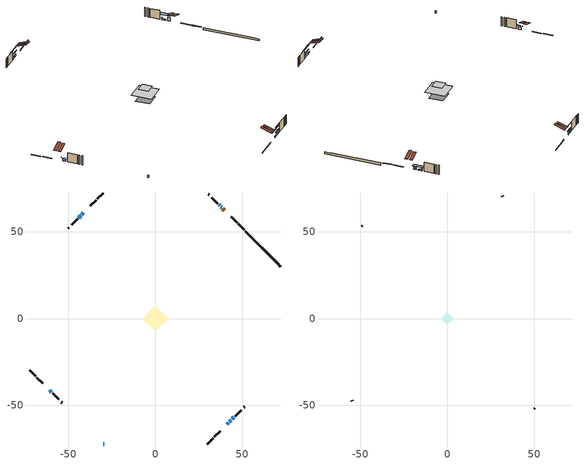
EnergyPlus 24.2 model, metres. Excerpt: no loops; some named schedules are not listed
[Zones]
conditioned space
 floor adiabatic (AdiabaticFloorConstruction): -7.33,0 0,7.33 7.33,0 0,-7.33 z2.97
 floor foundation (Slab1 construction): -5.09,0.04 -0.04,5.09 5.09,-0.04 0.04,-5.09 z-0.69
 wall outside (RimJoist1 construction): 29.88,-72.13 33.3,-68.71 / -72.13,-29.88 -68.71,-33.3 / -29.88,72.13 -33.3,68.71 / 51.1,50.91 47.68,54.33 z0.53:0.83
 wall outside (RimJoist2 construction): 33.96,-68.05 37.32,-64.69 / -68.05,-33.96 -64.69,-37.32 / -33.96,68.05 -37.32,64.69 / 47.02,54.99 43.66,58.35 z0.53:0.83
 wall outside (AdiabaticWallConstruction 1): 39.72,62.29 38.84,63.17 z0.53:2.56
 wall outside (AdiabaticWallConstruction): -41.25,60.76 -42.26,59.75 / 42.63,-59.38 43.63,-58.38 / 37,65.01 36.69,65.32 / -29.88,-72.13 -29.39,-72.13 z0.53:1.75; 41.25,-60.76 41.97,-60.04 z0.53:1.32; -60.76,-41.25 -59.68,-42.33 / -42.91,59.1 -43.99,58.02 z0.53:1.88; 38.18,63.83 37.66,64.35 z0.53:1.04; 44.29,-57.72 45.24,-56.77 z0.53:1.95
 wall outside (Wall1 construction): 45.9,-56.11 49.37,-52.64 / -59.02,-42.99 -55.55,-46.46 / -44.65,57.36 -48.12,53.89 / 36.03,65.98 32.56,69.45 z0.53:5.41
 wall outside (Wall4 construction): 51.01,-51 51.4,-50.61 / -53.91,-48.1 -53.52,-48.48 / -49.76,52.25 -50.15,51.86 / 30.92,71.09 30.53,71.47 z0.53:5.41
 wall foundation (FoundationWall1 construction): 51.76,50.25,-0.69 51.76,50.25,0.53 70.09,31.92,0.53 70.09,31.92,0.4 72.13,29.88,0.4 72.13,29.88,-0.69
 window (WindowConstruction): -41.25,60.76 -42.26,59.75 z0.53:1.75
 window (WindowConstruction 4): 41.25,-60.76 41.97,-60.04 z0.53:1.32
 window (WindowConstruction 5): -60.76,-41.25 -59.68,-42.33 z0.53:1.88
 window (WindowConstruction 8): 38.18,63.83 37.66,64.35 z0.53:1.04
 window (WindowConstruction 1): 42.63,-59.38 43.63,-58.38 z0.53:1.75
 window (WindowConstruction 6): 37,65.01 36.69,65.32 z0.53:1.75
 window (WindowConstruction 7): -29.88,-72.13 -29.39,-72.13 z0.53:1.75
 window (WindowConstruction 2): -42.91,59.1 -43.99,58.02 z0.53:1.88
 window (WindowConstruction 3): 44.29,-57.72 45.24,-56.77 z0.53:1.95
 door (Door): 39.72,62.29 38.84,63.17 z0.53:2.56
 ceiling adiabatic (AdiabaticFloorConstruction): 0,-7.33 7.33,0 0,7.33 -7.33,0 z2.97
 roof outside (Roof1 construction): 39,-63.01,5.41 35.12,-59.13,7.24 34.09,-60.15,7.24 37.97,-64.04,5.41; -63.01,-39,5.41 -59.13,-35.12,7.24 -60.15,-34.09,7.24 -64.04,-37.97,5.41; -39,63.01,5.41 -35.12,59.13,7.24 -34.09,60.15,7.24 -37.97,64.04,5.41; 41.98,60.03,5.41 38.1,56.15,7.24 39.12,55.12,7.24 43,59.01,5.41
attic - vented
 floor to conditioned space (Floor1 construction Reversed): -3.67,0 0,3.67 3.67,0 0,-3.67 z5.41
 wall outside (Wall3 construction): 50.02,-51.99 50.35,-51.66 / -54.9,-47.11 -54.57,-47.44 / -48.77,53.24 -49.1,52.91 / 31.91,70.1 31.58,70.43 z0.53:5.41
 roof outside (Roof2 construction): 40.6,-61.41,5.41 37.02,-57.84,7.09 36.08,-58.78,7.09 39.65,-62.36,5.41; -61.41,-40.6,5.41 -57.84,-37.02,7.09 -58.78,-36.08,7.09 -62.36,-39.65,5.41; -40.6,61.41,5.41 -37.02,57.84,7.09 -36.08,58.78,7.09 -39.65,62.36,5.41; 40.38,61.63,5.41 36.8,58.05,7.09 37.75,57.11,7.09 41.32,60.69,5.41
shading: -43.12,58.89 -40.39,61.62 -40.48,61.7 -43.2,58.97 z2.97; 44.56,-57.45 38.66,-63.34 38.75,-63.43 44.64,-57.53 z4.98; -59.25,-42.76 -61.19,-40.82 -61.4,-41.03 -59.46,-42.97 z2.49; 36.04,65.97 39.8,62.21 41.09,63.51 37.33,67.26 z3.33; 44.49,-57.52 41.77,-60.24 41.85,-60.33 44.58,-57.6 z2.97; -46.58,55.43 -40.33,61.68 -40.41,61.77 -46.66,55.51 z5.54; 47.83,-54.18 41.7,-60.31 41.78,-60.39 47.91,-54.26 z5.61
[Building]
Building 1: Terrain=Suburbs
[Site:Location]
Mont Joli AP_QC: Latitude {deg}=48.61; Longitude {deg}=-68.21; Time Zone {hr}=-5; Elevation {m}=52; Keep Site Location Information=Yes
[Site:GroundTemperature:Shallow]
-0.843868, -3.04892, -3.2255, -2.1791, 2.02165, 6.20283, 9.82768, 12.1239, 12.319, 10.4514, 6.91898, 2.86606
[Site:WaterMainsTemperature]
Calculation Method=Schedule; Temperature Schedule=mains temperature schedule
[Material] Roughness=Rough; Thermal Absorptance=0.9
Name | Thickness {m} | Conductivity {W/m-K} | Density {kg/m3} | Specific Heat {J/kg-K} | Solar Absorptance | Visible Absorptance
asphalt or fiberglass shingles | 0.00635 | 0.162714 | 1121.4 | 1465.45 | 0.4 | 0.4
ceiling loosefill ins | 0.169333 | 0.0480833 | 16.02 | 1046.75 | 0.7 | 0.7
ceiling stud and cavity | 0.1397 | 0.472237 | 65.682 | 1177.47 | 0.7 | 0.7
concrete 4.0 in. | 0.1016 | 1.803125 | 2242.8 | 837.4 | 0.7 | 0.7
concrete 8.0 in. | 0.2032 | 1.803125 | 2242.8 | 837.4 | 0.7 | 0.7
door material | 0.04445 | 0.0451087 | 512.64 | 1214.23 | 0.7 | 0.7
exterior vertical ins | 0.0483764 | 0.029427 | 32.04 | 1214.23 | 0.7 | 0.7
floor covering | 0.0127 | 0.0433444 | 54.468 | 1339.84 | 0.6 | 0.6
floor rigid ins; wall rigid ins 1 | 0.512978 | 0.029427 | 32.04 | 1214.23 | 0.7 | 0.7
floor stud and cavity | 0.1397 | 1.75129 | 37.0049 | 1207.88 | 0.7 | 0.7
furniture material conditioned space 1 | 0.1524 | 0.115458 | 640.8 | 1214.23 | 0.6 | 0.6
gypsum board | 0.0127 | 0.160291 | 801 | 837.4 | 0.6 | 0.6
gypsum board 1 | 0.0127 | 0.160291 | 801 | 837.4 | 0.7 | 0.7
osb sheathing 0.5 in. | 0.0127 | 0.115458 | 512.64 | 1214.23 | 0.7 | 0.7
osb sheathing 0.75 in. | 0.01905 | 0.115458 | 512.64 | 1214.23 | 0.7 | 0.7
osb sheathing 2.0 in. | 0.0508 | 0.115458 | 512.64 | 1214.23 | 0.7 | 0.7
rim joist stud and cavity | 0.0508 | 0.0308695 | 125.044 | 1163.47 | 0.6 | 0.6
rim joist stud and cavity 1 | 0.0508 | 0.0322498 | 125.044 | 1163.47 | 0.6 | 0.6
roof stud and cavity | 0.2032 | 0.299909 | 78.34581 | 1123.46 | 0.7 | 0.7
wall rigid ins | 0.051816 | 0.029427 | 32.04 | 1214.23 | 0.7 | 0.7
wall stud and cavity | 0.1397 | 0.157732 | 139.0536 | 1170.24 | 0.7 | 0.7
wall stud and cavity 1 | 0.0889 | 6.9971 | 50.32683 | 1063.81 | 0.6 | 0.6
wall stud and cavity 2 | 0.1397 | 0.197623 | 139.0536 | 1170.24 | 0.7 | 0.7
wall stud and cavity 3 | 0.0889 | 0.380278 | 52.3479 | 1209.89 | 0.7 | 0.7
wall stud and cavity 4 | 0.0889 | 0.391764 | 83.0341 | 1211.67 | 0.7 | 0.7
wood siding | 0.0254 | 0.102417 | 544.68 | 1172.36 | 0.4 | 0.4
wood siding 1 | 0.00254 | 0.102417 | 544.68 | 1172.36 | 0.4 | 0.4
wood siding 2; wood siding 3; wood siding 4 | 0.0254 | 0.102417 | 544.68 | 1172.36 | 0.7 | 0.7
[WindowMaterial:SimpleGlazingSystem]
Name | U-Factor {W/m2-K} | Solar Heat Gain Coefficient
WindowMaterial | 2.97187 | 0.55
WindowMaterial 1 | 2.96164 | 0.56
WindowMaterial 2 | 2.92303 | 0.62
WindowMaterial 3 | 2.37795 | 0.45
WindowMaterial 4 | 2.94518 | 0.64
WindowMaterial 5 | 4.210237 | 0.66
WindowMaterial 6 | 4.18071 | 0.66
WindowMaterial 7 | 3.06101 | 0.41
[Construction]
AdiabaticFloorConstruction: floor stud and cavity, floor rigid ins, osb sheathing 0.75 in., floor covering
AdiabaticWallConstruction: wood siding 3, wall rigid ins 1, wall stud and cavity 3, gypsum board
AdiabaticWallConstruction 1: wood siding 4, wall rigid ins 1, wall stud and cavity 3, gypsum board
Door: door material
Floor1 construction Reversed: gypsum board, ceiling stud and cavity, ceiling loosefill ins
FoundationWall1 construction: concrete 8.0 in., gypsum board 1
furniture construction conditioned space 1: furniture material conditioned space 1
PartitionWallConstruction: gypsum board, wall stud and cavity 4, gypsum board
RimJoist1 construction: wood siding 2, osb sheathing 2.0 in., rim joist stud and cavity
RimJoist2 construction: wood siding 2, osb sheathing 2.0 in., rim joist stud and cavity 1
Roof1 construction: asphalt or fiberglass shingles, osb sheathing 0.75 in., roof stud and cavity, gypsum board
Roof2 construction: asphalt or fiberglass shingles
Slab1 construction: concrete 4.0 in.
Wall1 construction: wood siding, osb sheathing 0.5 in., wall stud and cavity, gypsum board
Wall3 construction: wood siding 1, wall stud and cavity 1
Wall4 construction: wood siding, wall rigid ins, osb sheathing 0.5 in., wall stud and cavity 2, gypsum board
WindowConstruction; WindowConstruction 1: WindowMaterial
WindowConstruction 2: WindowMaterial 1
WindowConstruction 3: WindowMaterial 2
WindowConstruction 4: WindowMaterial 3
WindowConstruction 5: WindowMaterial 4
WindowConstruction 6: WindowMaterial 5
WindowConstruction 7: WindowMaterial 6
WindowConstruction 8: WindowMaterial 7
[Zone] Multiplier=1; Part of Total Floor Area=Yes
Name | Volume {m3}
attic - vented | 7.38604
conditioned space | 285.9
[Space]
Name | Zone | Volume {m3}
attic - vented 1 | attic - vented | 7.38604
conditioned space 1 | conditioned space | 285.9
[ZoneInfiltration:EffectiveLeakageArea]
infil attic - vented 1: Zone or Space=attic - vented 1; Schedule=Always On Discrete; Effective Air Leakage Area {cm2}=938.435; Stack Coefficient=0.000456393; Wind Coefficient=1.44341e-05
[ZoneMixing]
whole house fan mix: Zone or Space=attic - vented; Schedule=Always On Continuous; Design Flow Rate Calculation Method=Flow/Zone; Design Flow Rate {m3/s}=0; Source Zone or Space=conditioned space
[SurfaceProperty:ExposedFoundationPerimeter]
Slab1: Exposed Perimeter Calculation Method=TotalExposedPerimeter; Total Exposed Perimeter {m}=28.815
[InternalMass] Zone or ZoneList=conditioned space; Space or SpaceList=conditioned space 1
Name | Construction | Surface Area {m2}
furniture mass conditioned space 1 | furniture construction conditioned space 1 | 63.7601
partition wall mass | PartitionWallConstruction | 159.4
[Lights]
interior lighting: Zone or ZoneList or Space or SpaceList=conditioned space 1; Schedule=interior lighting schedule; Design Level Calculation Method=LightingLevel; Lighting Level {W}=343.2; Return Air Fraction=0; Fraction Radiant=0.6; Fraction Visible=0.2; Fraction Replaceable=1
[People]
occupants: Zone or ZoneList or Space or SpaceList=conditioned space 1; Number of People Schedule=occupants schedule; Number of People Calculation Method=People; Number of People=3; Fraction Radiant=0.314171; Sensible Heat Fraction=0.56303; Activity Level Schedule=occupants activity schedule; Carbon Dioxide Generation Rate {m3/s-W}=0; Enable ASHRAE 55 Comfort Warnings=No; Mean Radiant Temperature Calculation Type=EnclosureAveraged
[ElectricEquipment] Zone or ZoneList or Space or SpaceList=conditioned space 1; Design Level Calculation Method=EquipmentLevel
Name | Schedule | Design Level {W} | Fraction Latent | Fraction Radiant | Fraction Lost
clothes dryer | clothes dryer schedule | 140.772 | 0.015 | 0.081 | 0.85
clothes washer | clothes washer schedule | 32.1985 | 0.03 | 0.162 | 0.7
cooking range | cooking range schedule | 215.147 | 0.08 | 0.432 | 0.2
dishwasher | dishwasher schedule | 66.8632 | 0.3 | 0.18 | 0.4
fridge | fridge schedule | 72.9452 | 0 | 0.6 | 0
mech vent bath fan 0 | mech vent bath fan 0 schedule | 100 | 0 | 0 | 1
mech vent house fan | mech vent house fan schedule | 0 | 0 | 0 | 1
mech vent house fan cfis | mech vent house fan cfis schedule | 0 | 0 | 0 | 0
mech vent range fan 0 | mech vent range fan 0 schedule | 150 | 0 | 0 | 1
misc plug loads | misc plug loads schedule | 494.7 | 0.045 | 0.513 | 0.1
whole house fan | Always On Discrete | 0 | 0 | 0 | 1
[OtherEquipment] Zone or ZoneList or Space or SpaceList=conditioned space 1; Design Level Calculation Method=EquipmentLevel
Name | Fuel Type | Schedule | Design Level {W} | Fraction Latent | Fraction Radiant | Fraction Lost
clothes dryer 1 | Electricity | clothes dryer schedule | 0 | 0.015 | 0.081 | 0.85
cooking range 1 | Electricity | cooking range schedule | 0 | 0.08 | 0.432 | 0.2
general water use latent | None | general water use schedule | 62.594 | 1 | 0 | 0
general water use sensible | None | general water use schedule | -61.6891 | 0 | 0.6 | 0
mech vent house fan latent load | None | Always On Discrete | 0 | 1 | 0 | 0
mech vent house fan sensible load | None | Always On Discrete | 0 | 0 | 0 | 0
water heater energy adjustment1 | Electricity | Always On Discrete | 0.01 | 0 | 0 | 1
[ZoneInfiltration:DesignFlowRate] Zone or ZoneList or Space or SpaceList=conditioned space 1; Schedule=Always On Discrete; Design Flow Rate Calculation Method=Flow/Zone; Design Flow Rate {m3/s}=0
infil flow; natural vent flow; whole house fan flow
[Foundation:Kiva]
Foundation Kiva 1: Initial Indoor Air Temperature {C}=18; Wall Height Above Grade {m}=0.529986; Wall Depth Below Slab {m}=0.2032; Custom Block Material Name 1=exterior vertical ins; Custom Block Depth 1 {m}=1.21999; Custom Block X Position 1 {m}=0.2159; Custom Block Z Position 1 {m}=0
[Foundation:Kiva:Settings]
Soil Conductivity {W/m-K}=0.849921; Soil Density {kg/m3}=1842.3; Soil Specific Heat {J/kg-K}=418.7; Ground Solar Absorptivity=0.9; Ground Thermal Absorptivity=0.9; Ground Surface Roughness {m}=0.03; Far-Field Width {m}=40; Deep-Ground Boundary Condition=ZeroFlux; Deep-Ground Depth {m}=40; Minimum Cell Dimension {m}=0.2; Maximum Cell Growth Coefficient=3; Simulation Timestep=Timestep
[Exterior:Lights]
exterior lighting: Schedule=exterior lighting schedule; Design Level {W}=75.6
[Schedule:Constant]
Name | Hourly Value
Always On Continuous; mech vent house fan schedule; mech vent house fan cfis schedule; Always On Discrete | 1
occupants activity schedule | 117.228
fridge schedule | 0
[Schedule:Week:Daily]
interior lighting schedule Week Rule - Jan1-Jan27: interior lighting schedule day, interior lighting schedule day, interior lighting schedule day, interior lighting schedule day, interior lighting schedule day, interior lighting schedule day, interior lighting schedule day, interior lighting schedule default day, interior lighting schedule default day, interior lighting schedule default day, interior lighting schedule default day, interior lighting schedule default day
interior lighting schedule Week Rule - Jan28-Feb3: interior lighting schedule day, interior lighting schedule day, interior lighting schedule day, interior lighting schedule day, interior lighting schedule day 1, interior lighting schedule day 1, interior lighting schedule day 1, interior lighting schedule default day, interior lighting schedule default day, interior lighting schedule default day, interior lighting schedule default day, interior lighting schedule default day
interior lighting schedule Week Rule - Feb4-Feb24: interior lighting schedule day 1, interior lighting schedule day 1, interior lighting schedule day 1, interior lighting schedule day 1, interior lighting schedule day 1, interior lighting schedule day 1, interior lighting schedule day 1, interior lighting schedule default day, interior lighting schedule default day, interior lighting schedule default day, interior lighting schedule default day, interior lighting schedule default day
interior lighting schedule Week Rule - Feb25-Mar3: interior lighting schedule day 1, interior lighting schedule day 1, interior lighting schedule day 1, interior lighting schedule day 1, interior lighting schedule day 2, interior lighting schedule day 2, interior lighting schedule day 2, interior lighting schedule default day, interior lighting schedule default day, interior lighting schedule default day, interior lighting schedule default day, interior lighting schedule default day
interior lighting schedule Week Rule - Mar4-Mar31: interior lighting schedule day 2, interior lighting schedule day 2, interior lighting schedule day 2, interior lighting schedule day 2, interior lighting schedule day 2, interior lighting schedule day 2, interior lighting schedule day 2, interior lighting schedule default day, interior lighting schedule default day, interior lighting schedule default day, interior lighting schedule default day, interior lighting schedule default day
interior lighting schedule Week Rule - Apr1-Apr28: interior lighting schedule day 3, interior lighting schedule day 3, interior lighting schedule day 3, interior lighting schedule day 3, interior lighting schedule day 3, interior lighting schedule day 3, interior lighting schedule day 3, interior lighting schedule default day, interior lighting schedule default day, interior lighting schedule default day, interior lighting schedule default day, interior lighting schedule default day
interior lighting schedule Week Rule - Apr29-May5: interior lighting schedule day 3, interior lighting schedule day 3, interior lighting schedule day 4, interior lighting schedule day 4, interior lighting schedule day 4, interior lighting schedule day 4, interior lighting schedule day 4, interior lighting schedule default day, interior lighting schedule default day, interior lighting schedule default day, interior lighting schedule default day, interior lighting schedule default day
interior lighting schedule Week Rule - May6-May26: interior lighting schedule day 4, interior lighting schedule day 4, interior lighting schedule day 4, interior lighting schedule day 4, interior lighting schedule day 4, interior lighting schedule day 4, interior lighting schedule day 4, interior lighting schedule default day, interior lighting schedule default day, interior lighting schedule default day, interior lighting schedule default day, interior lighting schedule default day
interior lighting schedule Week Rule - May27-Jun2: interior lighting schedule day 4, interior lighting schedule day 4, interior lighting schedule day 4, interior lighting schedule day 4, interior lighting schedule day 4, interior lighting schedule day 5, interior lighting schedule day 5, interior lighting schedule default day, interior lighting schedule default day, interior lighting schedule default day, interior lighting schedule default day, interior lighting schedule default day
interior lighting schedule Week Rule - Jun3-Jun30: interior lighting schedule day 5, interior lighting schedule day 5, interior lighting schedule day 5, interior lighting schedule day 5, interior lighting schedule day 5, interior lighting schedule day 5, interior lighting schedule day 5, interior lighting schedule default day, interior lighting schedule default day, interior lighting schedule default day, interior lighting schedule default day, interior lighting schedule default day
interior lighting schedule Week Rule - Jul1-Jul28: interior lighting schedule day 6, interior lighting schedule day 6, interior lighting schedule day 6, interior lighting schedule day 6, interior lighting schedule day 6, interior lighting schedule day 6, interior lighting schedule day 6, interior lighting schedule default day, interior lighting schedule default day, interior lighting schedule default day, interior lighting schedule default day, interior lighting schedule default day
interior lighting schedule Week Rule - Jul29-Aug4: interior lighting schedule day 6, interior lighting schedule day 6, interior lighting schedule day 6, interior lighting schedule day 7, interior lighting schedule day 7, interior lighting schedule day 7, interior lighting schedule day 7, interior lighting schedule default day, interior lighting schedule default day, interior lighting schedule default day, interior lighting schedule default day, interior lighting schedule default day
interior lighting schedule Week Rule - Aug5-Aug25: interior lighting schedule day 7, interior lighting schedule day 7, interior lighting schedule day 7, interior lighting schedule day 7, interior lighting schedule day 7, interior lighting schedule day 7, interior lighting schedule day 7, interior lighting schedule default day, interior lighting schedule default day, interior lighting schedule default day, interior lighting schedule default day, interior lighting schedule default day
interior lighting schedule Week Rule - Aug26-Sep1: interior lighting schedule day 7, interior lighting schedule day 7, interior lighting schedule day 7, interior lighting schedule day 7, interior lighting schedule day 7, interior lighting schedule day 7, interior lighting schedule day 8, interior lighting schedule default day, interior lighting schedule default day, interior lighting schedule default day, interior lighting schedule default day, interior lighting schedule default day
interior lighting schedule Week Rule - Sep2-Sep29: interior lighting schedule day 8, interior lighting schedule day 8, interior lighting schedule day 8, interior lighting schedule day 8, interior lighting schedule day 8, interior lighting schedule day 8, interior lighting schedule day 8, interior lighting schedule default day, interior lighting schedule default day, interior lighting schedule default day, interior lighting schedule default day, interior lighting schedule default day
interior lighting schedule Week Rule - Sep30-Oct6: interior lighting schedule day 8, interior lighting schedule day 9, interior lighting schedule day 9, interior lighting schedule day 9, interior lighting schedule day 9, interior lighting schedule day 9, interior lighting schedule day 9, interior lighting schedule default day, interior lighting schedule default day, interior lighting schedule default day, interior lighting schedule default day, interior lighting schedule default day
interior lighting schedule Week Rule - Oct7-Oct27: interior lighting schedule day 9, interior lighting schedule day 9, interior lighting schedule day 9, interior lighting schedule day 9, interior lighting schedule day 9, interior lighting schedule day 9, interior lighting schedule day 9, interior lighting schedule default day, interior lighting schedule default day, interior lighting schedule default day, interior lighting schedule default day, interior lighting schedule default day
interior lighting schedule Week Rule - Oct28-Nov3: interior lighting schedule day 9, interior lighting schedule day 9, interior lighting schedule day 9, interior lighting schedule day 9, interior lighting schedule day 10, interior lighting schedule day 10, interior lighting schedule day 10, interior lighting schedule default day, interior lighting schedule default day, interior lighting schedule default day, interior lighting schedule default day, interior lighting schedule default day
interior lighting schedule Week Rule - Nov4-Nov24: interior lighting schedule day 10, interior lighting schedule day 10, interior lighting schedule day 10, interior lighting schedule day 10, interior lighting schedule day 10, interior lighting schedule day 10, interior lighting schedule day 10, interior lighting schedule default day, interior lighting schedule default day, interior lighting schedule default day, interior lighting schedule default day, interior lighting schedule default day
interior lighting schedule Week Rule - Nov25-Dec1: interior lighting schedule day 10, interior lighting schedule day 10, interior lighting schedule day 10, interior lighting schedule day 10, interior lighting schedule day 10, interior lighting schedule day 10, interior lighting schedule day 11, interior lighting schedule default day, interior lighting schedule default day, interior lighting schedule default day, interior lighting schedule default day, interior lighting schedule default day
interior lighting schedule Week Rule - Dec2-Dec31: interior lighting schedule day 11, interior lighting schedule day 11, interior lighting schedule day 11, interior lighting schedule day 11, interior lighting schedule day 11, interior lighting schedule day 11, interior lighting schedule day 11, interior lighting schedule default day, interior lighting schedule default day, interior lighting schedule default day, interior lighting schedule default day, interior lighting schedule default day
occupants schedule Week Rule - Jan1-Dec31: occupants schedule day, occupants schedule day, occupants schedule day, occupants schedule day, occupants schedule day, occupants schedule day, occupants schedule day, occupants schedule default day, occupants schedule default day, occupants schedule default day, occupants schedule default day, occupants schedule default day
clothes dryer schedule Week Rule - Jan1-Dec31: clothes dryer schedule day, clothes dryer schedule day, clothes dryer schedule day, clothes dryer schedule day, clothes dryer schedule day, clothes dryer schedule day, clothes dryer schedule day, clothes dryer schedule default day, clothes dryer schedule default day, clothes dryer schedule default day, clothes dryer schedule default day, clothes dryer schedule default day
clothes washer schedule Week Rule - Jan1-Dec31: clothes washer schedule day, clothes washer schedule day, clothes washer schedule day, clothes washer schedule day, clothes washer schedule day, clothes washer schedule day, clothes washer schedule day, clothes washer schedule default day, clothes washer schedule default day, clothes washer schedule default day, clothes washer schedule default day, clothes washer schedule default day
cooking range schedule Week Rule - Jan1-Dec31: cooking range schedule day, cooking range schedule day, cooking range schedule day, cooking range schedule day, cooking range schedule day, cooking range schedule day, cooking range schedule day, cooking range schedule default day, cooking range schedule default day, cooking range schedule default day, cooking range schedule default day, cooking range schedule default day
dishwasher schedule Week Rule - Jan1-Dec31: dishwasher schedule day, dishwasher schedule day, dishwasher schedule day, dishwasher schedule day, dishwasher schedule day, dishwasher schedule day, dishwasher schedule day, dishwasher schedule default day, dishwasher schedule default day, dishwasher schedule default day, dishwasher schedule default day, dishwasher schedule default day
mech vent bath fan 0 schedule Week Rule - Jan1-Dec31: mech vent bath fan 0 schedule day, mech vent bath fan 0 schedule day, mech vent bath fan 0 schedule day, mech vent bath fan 0 schedule day, mech vent bath fan 0 schedule day, mech vent bath fan 0 schedule day, mech vent bath fan 0 schedule day, mech vent bath fan 0 schedule default day, mech vent bath fan 0 schedule default day, mech vent bath fan 0 schedule default day, mech vent bath fan 0 schedule default day, mech vent bath fan 0 schedule default day
mech vent range fan 0 schedule Week Rule - Jan1-Dec31: mech vent range fan 0 schedule day, mech vent range fan 0 schedule day, mech vent range fan 0 schedule day, mech vent range fan 0 schedule day, mech vent range fan 0 schedule day, mech vent range fan 0 schedule day, mech vent range fan 0 schedule day, mech vent range fan 0 schedule default day, mech vent range fan 0 schedule default day, mech vent range fan 0 schedule default day, mech vent range fan 0 schedule default day, mech vent range fan 0 schedule default day
misc plug loads schedule Week Rule - Jan1-Dec31: misc plug loads schedule day, misc plug loads schedule day, misc plug loads schedule day, misc plug loads schedule day, misc plug loads schedule day, misc plug loads schedule day, misc plug loads schedule day, misc plug loads schedule default day, misc plug loads schedule default day, misc plug loads schedule default day, misc plug loads schedule default day, misc plug loads schedule default day
general water use schedule Week Rule - Jan1-Dec31: general water use schedule day, general water use schedule day, general water use schedule day, general water use schedule day, general water use schedule day, general water use schedule day, general water use schedule day, general water use schedule default day, general water use schedule default day, general water use schedule default day, general water use schedule default day, general water use schedule default day
exterior lighting schedule Week Rule - Jan1-Jan27: exterior lighting schedule day, exterior lighting schedule day, exterior lighting schedule day, exterior lighting schedule day, exterior lighting schedule day, exterior lighting schedule day, exterior lighting schedule day, exterior lighting schedule default day, exterior lighting schedule default day, exterior lighting schedule default day, exterior lighting schedule default day, exterior lighting schedule default day
exterior lighting schedule Week Rule - Jan28-Feb3: exterior lighting schedule day, exterior lighting schedule day, exterior lighting schedule day, exterior lighting schedule day, exterior lighting schedule day 1, exterior lighting schedule day 1, exterior lighting schedule day 1, exterior lighting schedule default day, exterior lighting schedule default day, exterior lighting schedule default day, exterior lighting schedule default day, exterior lighting schedule default day
exterior lighting schedule Week Rule - Feb4-Feb24: exterior lighting schedule day 1, exterior lighting schedule day 1, exterior lighting schedule day 1, exterior lighting schedule day 1, exterior lighting schedule day 1, exterior lighting schedule day 1, exterior lighting schedule day 1, exterior lighting schedule default day, exterior lighting schedule default day, exterior lighting schedule default day, exterior lighting schedule default day, exterior lighting schedule default day
exterior lighting schedule Week Rule - Feb25-Mar3: exterior lighting schedule day 1, exterior lighting schedule day 1, exterior lighting schedule day 1, exterior lighting schedule day 1, exterior lighting schedule day 2, exterior lighting schedule day 2, exterior lighting schedule day 2, exterior lighting schedule default day, exterior lighting schedule default day, exterior lighting schedule default day, exterior lighting schedule default day, exterior lighting schedule default day
exterior lighting schedule Week Rule - Mar4-Mar31: exterior lighting schedule day 2, exterior lighting schedule day 2, exterior lighting schedule day 2, exterior lighting schedule day 2, exterior lighting schedule day 2, exterior lighting schedule day 2, exterior lighting schedule day 2, exterior lighting schedule default day, exterior lighting schedule default day, exterior lighting schedule default day, exterior lighting schedule default day, exterior lighting schedule default day
exterior lighting schedule Week Rule - Apr1-Apr28: exterior lighting schedule day 3, exterior lighting schedule day 3, exterior lighting schedule day 3, exterior lighting schedule day 3, exterior lighting schedule day 3, exterior lighting schedule day 3, exterior lighting schedule day 3, exterior lighting schedule default day, exterior lighting schedule default day, exterior lighting schedule default day, exterior lighting schedule default day, exterior lighting schedule default day
exterior lighting schedule Week Rule - Apr29-May5: exterior lighting schedule day 3, exterior lighting schedule day 3, exterior lighting schedule day 4, exterior lighting schedule day 4, exterior lighting schedule day 4, exterior lighting schedule day 4, exterior lighting schedule day 4, exterior lighting schedule default day, exterior lighting schedule default day, exterior lighting schedule default day, exterior lighting schedule default day, exterior lighting schedule default day
exterior lighting schedule Week Rule - May6-May26: exterior lighting schedule day 4, exterior lighting schedule day 4, exterior lighting schedule day 4, exterior lighting schedule day 4, exterior lighting schedule day 4, exterior lighting schedule day 4, exterior lighting schedule day 4, exterior lighting schedule default day, exterior lighting schedule default day, exterior lighting schedule default day, exterior lighting schedule default day, exterior lighting schedule default day
exterior lighting schedule Week Rule - May27-Jun2: exterior lighting schedule day 4, exterior lighting schedule day 4, exterior lighting schedule day 4, exterior lighting schedule day 4, exterior lighting schedule day 4, exterior lighting schedule day 5, exterior lighting schedule day 5, exterior lighting schedule default day, exterior lighting schedule default day, exterior lighting schedule default day, exterior lighting schedule default day, exterior lighting schedule default day
exterior lighting schedule Week Rule - Jun3-Jun30: exterior lighting schedule day 5, exterior lighting schedule day 5, exterior lighting schedule day 5, exterior lighting schedule day 5, exterior lighting schedule day 5, exterior lighting schedule day 5, exterior lighting schedule day 5, exterior lighting schedule default day, exterior lighting schedule default day, exterior lighting schedule default day, exterior lighting schedule default day, exterior lighting schedule default day
exterior lighting schedule Week Rule - Jul1-Jul28: exterior lighting schedule day 6, exterior lighting schedule day 6, exterior lighting schedule day 6, exterior lighting schedule day 6, exterior lighting schedule day 6, exterior lighting schedule day 6, exterior lighting schedule day 6, exterior lighting schedule default day, exterior lighting schedule default day, exterior lighting schedule default day, exterior lighting schedule default day, exterior lighting schedule default day
exterior lighting schedule Week Rule - Jul29-Aug4: exterior lighting schedule day 6, exterior lighting schedule day 6, exterior lighting schedule day 6, exterior lighting schedule day 7, exterior lighting schedule day 7, exterior lighting schedule day 7, exterior lighting schedule day 7, exterior lighting schedule default day, exterior lighting schedule default day, exterior lighting schedule default day, exterior lighting schedule default day, exterior lighting schedule default day
exterior lighting schedule Week Rule - Aug5-Aug25: exterior lighting schedule day 7, exterior lighting schedule day 7, exterior lighting schedule day 7, exterior lighting schedule day 7, exterior lighting schedule day 7, exterior lighting schedule day 7, exterior lighting schedule day 7, exterior lighting schedule default day, exterior lighting schedule default day, exterior lighting schedule default day, exterior lighting schedule default day, exterior lighting schedule default day
exterior lighting schedule Week Rule - Aug26-Sep1: exterior lighting schedule day 7, exterior lighting schedule day 7, exterior lighting schedule day 7, exterior lighting schedule day 7, exterior lighting schedule day 7, exterior lighting schedule day 7, exterior lighting schedule day 8, exterior lighting schedule default day, exterior lighting schedule default day, exterior lighting schedule default day, exterior lighting schedule default day, exterior lighting schedule default day
exterior lighting schedule Week Rule - Sep2-Sep29: exterior lighting schedule day 8, exterior lighting schedule day 8, exterior lighting schedule day 8, exterior lighting schedule day 8, exterior lighting schedule day 8, exterior lighting schedule day 8, exterior lighting schedule day 8, exterior lighting schedule default day, exterior lighting schedule default day, exterior lighting schedule default day, exterior lighting schedule default day, exterior lighting schedule default day
exterior lighting schedule Week Rule - Sep30-Oct6: exterior lighting schedule day 8, exterior lighting schedule day 9, exterior lighting schedule day 9, exterior lighting schedule day 9, exterior lighting schedule day 9, exterior lighting schedule day 9, exterior lighting schedule day 9, exterior lighting schedule default day, exterior lighting schedule default day, exterior lighting schedule default day, exterior lighting schedule default day, exterior lighting schedule default day
exterior lighting schedule Week Rule - Oct7-Oct27: exterior lighting schedule day 9, exterior lighting schedule day 9, exterior lighting schedule day 9, exterior lighting schedule day 9, exterior lighting schedule day 9, exterior lighting schedule day 9, exterior lighting schedule day 9, exterior lighting schedule default day, exterior lighting schedule default day, exterior lighting schedule default day, exterior lighting schedule default day, exterior lighting schedule default day
exterior lighting schedule Week Rule - Oct28-Nov3: exterior lighting schedule day 9, exterior lighting schedule day 9, exterior lighting schedule day 9, exterior lighting schedule day 9, exterior lighting schedule day 10, exterior lighting schedule day 10, exterior lighting schedule day 10, exterior lighting schedule default day, exterior lighting schedule default day, exterior lighting schedule default day, exterior lighting schedule default day, exterior lighting schedule default day
exterior lighting schedule Week Rule - Nov4-Nov24: exterior lighting schedule day 10, exterior lighting schedule day 10, exterior lighting schedule day 10, exterior lighting schedule day 10, exterior lighting schedule day 10, exterior lighting schedule day 10, exterior lighting schedule day 10, exterior lighting schedule default day, exterior lighting schedule default day, exterior lighting schedule default day, exterior lighting schedule default day, exterior lighting schedule default day
[Schedule:Year]
interior lighting schedule: interior lighting schedule Week Rule - Jan1-Jan27, 1, 1, 1, 27, interior lighting schedule Week Rule - Jan28-Feb3, 1, 28, 2, 3, interior lighting schedule Week Rule - Feb4-Feb24, 2, 4, 2, 24, interior lighting schedule Week Rule - Feb25-Mar3, 2, 25, 3, 3, interior lighting schedule Week Rule - Mar4-Mar31, 3, 4, 3, 31, interior lighting schedule Week Rule - Apr1-Apr28, 4, 1, 4, 28, interior lighting schedule Week Rule - Apr29-May5, 4, 29, 5, 5, interior lighting schedule Week Rule - May6-May26, 5, 6, 5, 26, interior lighting schedule Week Rule - May27-Jun2, 5, 27, 6, 2, interior lighting schedule Week Rule - Jun3-Jun30, 6, 3, 6, 30, interior lighting schedule Week Rule - Jul1-Jul28, 7, 1, 7, 28, interior lighting schedule Week Rule - Jul29-Aug4, 7, 29, 8, 4, interior lighting schedule Week Rule - Aug5-Aug25, 8, 5, 8, 25, interior lighting schedule Week Rule - Aug26-Sep1, 8, 26, 9, 1, interior lighting schedule Week Rule - Sep2-Sep29, 9, 2, 9, 29, interior lighting schedule Week Rule - Sep30-Oct6, 9, 30, 10, 6, interior lighting schedule Week Rule - Oct7-Oct27, 10, 7, 10, 27, interior lighting schedule Week Rule - Oct28-Nov3, 10, 28, 11, 3, interior lighting schedule Week Rule - Nov4-Nov24, 11, 4, 11, 24, interior lighting schedule Week Rule - Nov25-Dec1, 11, 25, 12, 1, interior lighting schedule Week Rule - Dec2-Dec31, 12, 2, 12, 31
occupants schedule: occupants schedule Week Rule - Jan1-Dec31, 1, 1, 12, 31
clothes dryer schedule: clothes dryer schedule Week Rule - Jan1-Dec31, 1, 1, 12, 31
clothes washer schedule: clothes washer schedule Week Rule - Jan1-Dec31, 1, 1, 12, 31
cooking range schedule: cooking range schedule Week Rule - Jan1-Dec31, 1, 1, 12, 31
dishwasher schedule: dishwasher schedule Week Rule - Jan1-Dec31, 1, 1, 12, 31
mech vent bath fan 0 schedule: mech vent bath fan 0 schedule Week Rule - Jan1-Dec31, 1, 1, 12, 31
mech vent range fan 0 schedule: mech vent range fan 0 schedule Week Rule - Jan1-Dec31, 1, 1, 12, 31
misc plug loads schedule: misc plug loads schedule Week Rule - Jan1-Dec31, 1, 1, 12, 31
general water use schedule: general water use schedule Week Rule - Jan1-Dec31, 1, 1, 12, 31
exterior lighting schedule: exterior lighting schedule Week Rule - Jan1-Jan27, 1, 1, 1, 27, exterior lighting schedule Week Rule - Jan28-Feb3, 1, 28, 2, 3, exterior lighting schedule Week Rule - Feb4-Feb24, 2, 4, 2, 24, exterior lighting schedule Week Rule - Feb25-Mar3, 2, 25, 3, 3, exterior lighting schedule Week Rule - Mar4-Mar31, 3, 4, 3, 31, exterior lighting schedule Week Rule - Apr1-Apr28, 4, 1, 4, 28, exterior lighting schedule Week Rule - Apr29-May5, 4, 29, 5, 5, exterior lighting schedule Week Rule - May6-May26, 5, 6, 5, 26, exterior lighting schedule Week Rule - May27-Jun2, 5, 27, 6, 2, exterior lighting schedule Week Rule - Jun3-Jun30, 6, 3, 6, 30, exterior lighting schedule Week Rule - Jul1-Jul28, 7, 1, 7, 28, exterior lighting schedule Week Rule - Jul29-Aug4, 7, 29, 8, 4, exterior lighting schedule Week Rule - Aug5-Aug25, 8, 5, 8, 25, exterior lighting schedule Week Rule - Aug26-Sep1, 8, 26, 9, 1, exterior lighting schedule Week Rule - Sep2-Sep29, 9, 2, 9, 29, exterior lighting schedule Week Rule - Sep30-Oct6, 9, 30, 10, 6, exterior lighting schedule Week Rule - Oct7-Oct27, 10, 7, 10, 27, exterior lighting schedule Week Rule - Oct28-Nov3, 10, 28, 11, 3, exterior lighting schedule Week Rule - Nov4-Nov24, 11, 4, 11, 24, exterior lighting schedule Week Rule - Nov25-Dec1, 11, 25, 12, 1, exterior lighting schedule Week Rule - Dec2-Dec31, 12, 2, 12, 31
[Schedule:Compact]
mains temperature schedule: Through: 01/01, For: AllDays, Until: 24:00, 4.55833, Through: 01/02, For: AllDays, Until: 24:00, 4.48833, Through: 01/03, For: AllDays, Until: 24:00, 4.41944, Through: 01/04, For: AllDays, Until: 24:00, 4.35111, Through: 01/05, For: AllDays, Until: 24:00, 4.28389, Through: 01/06, For: AllDays, Until: 24:00, 4.21778, Through: 01/07, For: AllDays, Until: 24:00, 4.15278, Through: 01/08, For: AllDays, Until: 24:00, 4.08889, Through: 01/09, For: AllDays, Until: 24:00, 4.02611, Through: 01/10, For: AllDays, Until: 24:00, 3.96444, Through: 01/11, For: AllDays, Until: 24:00, 3.90333, Through: 01/12, For: AllDays, Until: 24:00, 3.84389, Through: 01/13, For: AllDays, Until: 24:00, 3.78556, Through: 01/14, For: AllDays, Until: 24:00, 3.72833, Through: 01/15, For: AllDays, Until: 24:00, 3.67222, Through: 01/16, For: AllDays, Until: 24:00, 3.61722, Through: 01/17, For: AllDays, Until: 24:00, 3.56333, Through: 01/18, For: AllDays, Until: 24:00, 3.51111, Through: 01/19, For: AllDays, Until: 24:00, 3.46, Through: 01/20, For: AllDays, Until: 24:00, 3.41, Through: 01/21, For: AllDays, Until: 24:00, 3.36111, Through: 01/22, For: AllDays, Until: 24:00, 3.31389, Through: 01/23, For: AllDays, Until: 24:00, 3.26778, Through: 01/24, For: AllDays, Until: 24:00, 3.22278, Through: 01/25, For: AllDays, Until: 24:00, 3.17944, Through: 01/26, For: AllDays, Until: 24:00, 3.13722, Through: 01/27, For: AllDays, Until: 24:00, 3.09667, Through: 01/28, For: AllDays, Until: 24:00, 3.05722, Through: 01/29, For: AllDays, Until: 24:00, 3.01944, Through: 01/30, For: AllDays, Until: 24:00, 2.98278, Through: 01/31, For: AllDays, Until: 24:00, 2.94778, Through: 02/01, For: AllDays, Until: 24:00, 2.91389, Through: 02/02, For: AllDays, Until: 24:00, 2.88167, Through: 02/03, For: AllDays, Until: 24:00, 2.85056, Through: 02/04, For: AllDays, Until: 24:00, 2.82111, Through: 02/05, For: AllDays, Until: 24:00, 2.79278, Through: 02/06, For: AllDays, Until: 24:00, 2.76667, Through: 02/07, For: AllDays, Until: 24:00, 2.74111, Through: 02/08, For: AllDays, Until: 24:00, 2.71778, Through: 02/09, For: AllDays, Until: 24:00, 2.69556, Through: 02/10, For: AllDays, Until: 24:00, 2.675, Through: 02/11, For: AllDays, Until: 24:00, 2.65556, Through: 02/12, For: AllDays, Until: 24:00, 2.63833, Through: 02/13, For: AllDays, Until: 24:00, 2.62222, Through: 02/14, For: AllDays, Until: 24:00, 2.60722, Through: 02/15, For: AllDays, Until: 24:00, 2.59389, Through: 02/16, For: AllDays, Until: 24:00, 2.58278, Through: 02/17, For: AllDays, Until: 24:00, 2.57222, Through: 02/18, For: AllDays, Until: 24:00, 2.56389, Through: 02/19, For: AllDays, Until: 24:00, 2.55667, Through: 02/20, For: AllDays, Until: 24:00, 2.55111, Through: 02/21, For: AllDays, Until: 24:00, 2.54722, Through: 02/22, For: AllDays, Until: 24:00, 2.545, Through: 02/23, For: AllDays, Until: 24:00, 2.54389, Through: 02/24, For: AllDays, Until: 24:00, 2.54444, Through: 02/25, For: AllDays, Until: 24:00, 2.54667, Through: 02/26, For: AllDays, Until: 24:00, 2.55056, Through: 02/27, For: AllDays, Until: 24:00, 2.55556, Through: 02/28, For: AllDays, Until: 24:00, 2.56222, Through: 03/01, For: AllDays, Until: 24:00, 2.57056, Through: 03/02, For: AllDays, Until: 24:00, 2.58, Through: 03/03, For: AllDays, Until: 24:00, 2.59167, Through: 03/04, For: AllDays, Until: 24:00, 2.60444, Through: 03/05, For: AllDays, Until: 24:00, 2.61889, Through: 03/06, For: AllDays, Until: 24:00, 2.63444, Through: 03/07, For: AllDays, Until: 24:00, 2.65167, Through: 03/08, For: AllDays, Until: 24:00, 2.67056, Through: 03/09, For: AllDays, Until: 24:00, 2.69111, Through: 03/10, For: AllDays, Until: 24:00, 2.71278, Through: 03/11, For: AllDays, Until: 24:00, 2.73611, Through: 03/12, For: AllDays, Until: 24:00, 2.76111, Through: 03/13, For: AllDays, Until: 24:00, 2.78722, Through: 03/14, For: AllDays, Until: 24:00, 2.815, Through: 03/15, For: AllDays, Until: 24:00, 2.84389, Through: 03/16, For: AllDays, Until: 24:00, 2.87444, Through: 03/17, For: AllDays, Until: 24:00, 2.90667, Through: 03/18, For: AllDays, Until: 24:00, 2.94, Through: 03/19, For: AllDays, Until: 24:00, 2.975, Through: 03/20, For: AllDays, Until: 24:00, 3.01111, Through: 03/21, For: AllDays, Until: 24:00, 3.04889, Through: 03/22, For: AllDays, Until: 24:00, 3.08833, Through: 03/23, For: AllDays, Until: 24:00, 3.12833, Through: 03/24, For: AllDays, Until: 24:00, 3.17056, Through: 03/25, For: AllDays, Until: 24:00, 3.21333, Through: 03/26, For: AllDays, Until: 24:00, 3.25778, Through: 03/27, For: AllDays, Until: 24:00, 3.30389, Through: 03/28, For: AllDays, Until: 24:00, 3.35111, Through: 03/29, For: AllDays, Until: 24:00, 3.39944, Through: 03/30, For: AllDays, Until: 24:00, 3.44889, Through: 03/31, For: AllDays, Until: 24:00, 3.5, Through: 04/01, For: AllDays, Until: 24:00, 3.55222, Through: 04/02, For: AllDays, Until: 24:00, 3.60556, Through: 04/03, For: AllDays, Until: 24:00, 3.66, Through: 04/04, For: AllDays, Until: 24:00, 3.71611, Through: 04/05, For: AllDays, Until: 24:00, 3.77278, Through: 04/06, For: AllDays, Until: 24:00, 3.83111, Through: 04/07, For: AllDays, Until: 24:00, 3.89056, Through: 04/08, For: AllDays, Until: 24:00, 3.95111, Through: 04/09, For: AllDays, Until: 24:00, 4.01278, Through: 04/10, For: AllDays, Until: 24:00, 4.075, Through: 04/11, For: AllDays, Until: 24:00, 4.13889, Through: 04/12, For: AllDays, Until: 24:00, 4.20389, Through: 04/13, For: AllDays, Until: 24:00, 4.27, Through: 04/14, For: AllDays, Until: 24:00, 4.33667, Through: 04/15, For: AllDays, Until: 24:00, 4.40444, Through: 04/16, For: AllDays, Until: 24:00, 4.47333, Through: 04/17, For: AllDays, Until: 24:00, 4.54333, Through: 04/18, For: AllDays, Until: 24:00, 4.61389, Through: 04/19, For: AllDays, Until: 24:00, 4.68556, Through: 04/20, For: AllDays, Until: 24:00, 4.75833, Through: 04/21, For: AllDays, Until: 24:00, 4.83167, Through: 04/22, For: AllDays, Until: 24:00, 4.90611, Through: 04/23, For: AllDays, Until: 24:00, 4.98111, Through: 04/24, For: AllDays, Until: 24:00, 5.05722, Through: 04/25, For: AllDays, Until: 24:00, 5.13389, Through: 04/26, For: AllDays, Until: 24:00, 5.21167, Through: 04/27, For: AllDays, Until: 24:00, 5.29, Through: 04/28, For: AllDays, Until: 24:00, 5.36889, Through: 04/29, For: AllDays, Until: 24:00, 5.44833, Through: 04/30, For: AllDays, Until: 24:00, 5.52889, Through: 05/01, For: AllDays, Until: 24:00, 5.61, Through: 05/02, For: AllDays, Until: 24:00, 5.69111, Through: 05/03, For: AllDays, Until: 24:00, 5.77333, Through: 05/04, For: AllDays, Until: 24:00, 5.85667, Through: 05/05, For: AllDays, Until: 24:00, 5.94, Through: 05/06, For: AllDays, Until: 24:00, 6.02389, Through: 05/07, For: AllDays, Until: 24:00, 6.10778, Through: 05/08, For: AllDays, Until: 24:00, 6.19278, Through: 05/09, For: AllDays, Until: 24:00, 6.27833, Through: 05/10, For: AllDays, Until: 24:00, 6.36389, Through: 05/11, For: AllDays, Until: 24:00, 6.45, Through: 05/12, For: AllDays, Until: 24:00, 6.53667, Through: 05/13, For: AllDays, Until: 24:00, 6.62333, Through: 05/14, For: AllDays, Until: 24:00, 6.71056, Through: 05/15, For: AllDays, Until: 24:00, 6.79778, Through: 05/16, For: AllDays, Until: 24:00, 6.88556, Through: 05/17, For: AllDays, Until: 24:00, 6.97389, Through: 05/18, For: AllDays, Until: 24:00, 7.06222, Through: 05/19, For: AllDays, Until: 24:00, 7.15056, Through: 05/20, For: AllDays, Until: 24:00, 7.23889, Through: 05/21, For: AllDays, Until: 24:00, 7.32778, Through: 05/22, For: AllDays, Until: 24:00, 7.41667, Through: 05/23, For: AllDays, Until: 24:00, 7.50556, Through: 05/24, For: AllDays, Until: 24:00, 7.59444, Through: 05/25, For: AllDays, Until: 24:00, 7.68333, Through: 05/26, For: AllDays, Until: 24:00, 7.77278, Through: 05/27, For: AllDays, Until: 24:00, 7.86167, Through: 05/28, For: AllDays, Until: 24:00, 7.95056, Through: 05/29, For: AllDays, Until: 24:00, 8.03944, Through: 05/30, For: AllDays, Until: 24:00, 8.12833, Through: 05/31, For: AllDays, Until: 24:00, 8.21722, Through: 06/01, For: AllDays, Until: 24:00, 8.30556, Through: 06/02, For: AllDays, Until: 24:00, 8.39389, Through: 06/03, For: AllDays, Until: 24:00, 8.48222, Through: 06/04, For: AllDays, Until: 24:00, 8.57, Through: 06/05, For: AllDays, Until: 24:00, 8.65778, Through: 06/06, For: AllDays, Until: 24:00, 8.745, Through: 06/07, For: AllDays, Until: 24:00, 8.83222, Through: 06/08, For: AllDays, Until: 24:00, 8.91889, Through: 06/09, For: AllDays, Until: 24:00, 9.00556, Through: 06/10, For: AllDays, Until: 24:00, 9.09167, Through: 06/11, For: AllDays, Until: 24:00, 9.17722, Through: 06/12, For: AllDays, Until: 24:00, 9.26222, Through: 06/13, For: AllDays, Until: 24:00, 9.34722, Through: 06/14, For: AllDays, Until: 24:00, 9.43111, Through: 06/15, For: AllDays, Until: 24:00, 9.515, Through: 06/16, For: AllDays, Until: 24:00, 9.59833, Through: 06/17, For: AllDays, Until: 24:00, 9.68111, Through: 06/18, For: AllDays, Until: 24:00, 9.76333, Through: 06/19, For: AllDays, Until: 24:00, 9.84444, Through: 06/20, For: AllDays, Until: 24:00, 9.92556, Through: 06/21, For: AllDays, Until: 24:00, 10.0056, Through: 06/22, For: AllDays, Until: 24:00, 10.085, Through: 06/23, For: AllDays, Until: 24:00, 10.1639, Through: 06/24, For: AllDays, Until: 24:00, 10.2422, Through: 06/25, For: AllDays, Until: 24:00, 10.3194, Through: 06/26, For: AllDays, Until: 24:00, 10.3961, Through: 06/27, For: AllDays, Until: 24:00, 10.4717, Through: 06/28, For: AllDays, Until: 24:00, 10.5467, Through: 06/29, For: AllDays, Until: 24:00, 10.6206, Through: 06/30, For: AllDays, Until: 24:00, 10.6939, Through: 07/01, For: AllDays, Until: 24:00, 10.7667, Through: 07/02, For: AllDays, Until: 24:00, 10.8378, Through: 07/03, For: AllDays, Until: 24:00, 10.9083, Through: 07/04, For: AllDays, Until: 24:00, 10.9783, Through: 07/05, For: AllDays, Until: 24:00, 11.0467, Through: 07/06, For: AllDays, Until: 24:00, 11.1144, Through: 07/07, For: AllDays, Until: 24:00, 11.1811, Through: 07/08, For: AllDays, Until: 24:00, 11.2467, Through: 07/09, For: AllDays, Until: 24:00, 11.3111, Through: 07/10, For: AllDays, Until: 24:00, 11.375, Through: 07/11, For: AllDays, Until: 24:00, 11.4372, Through: 07/12, For: AllDays, Until: 24:00, 11.4989, Through: 07/13, For: AllDays, Until: 24:00, 11.5589, Through: 07/14, For: AllDays, Until: 24:00, 11.6178, Through: 07/15, For: AllDays, Until: 24:00, 11.6761, Through: 07/16, For: AllDays, Until: 24:00, 11.7328, Through: 07/17, For: AllDays, Until: 24:00, 11.7883, Through: 07/18, For: AllDays, Until: 24:00, 11.8428, Through: 07/19, For: AllDays, Until: 24:00, 11.8956, Through: 07/20, For: AllDays, Until: 24:00, 11.9478, Through: 07/21, For: AllDays, Until: 24:00, 11.9983, Through: 07/22, For: AllDays, Until: 24:00, 12.0478, Through: 07/23, For: AllDays, Until: 24:00, 12.0956, Through: 07/24, For: AllDays, Until: 24:00, 12.1428, Through: 07/25, For: AllDays, Until: 24:00, 12.1883, Through: 07/26, For: AllDays, Until: 24:00, 12.2322, Through: 07/27, For: AllDays, Until: 24:00, 12.275, Through: 07/28, For: AllDays, Until: 24:00, 12.3167, Through: 07/29, For: AllDays, Until: 24:00, 12.3567, Through: 07/30, For: AllDays, Until: 24:00, 12.3956, Through: 07/31, For: AllDays, Until: 24:00, 12.4328, Through: 08/01, For: AllDays, Until: 24:00, 12.4689, Through: 08/02, For: AllDays, Until: 24:00, 12.5033, Through: 08/03, For: AllDays, Until: 24:00, 12.5367, Through: 08/04, For: AllDays, Until: 24:00, 12.5683, Through: 08/05, For: AllDays, Until: 24:00, 12.5983, Through: 08/06, For: AllDays, Until: 24:00, 12.6272, Through: 08/07, For: AllDays, Until: 24:00, 12.6544, Through: 08/08, For: AllDays, Until: 24:00, 12.6806, Through: 08/09, For: AllDays, Until: 24:00, 12.705, Through: 08/10, For: AllDays, Until: 24:00, 12.7278, Through: 08/11, For: AllDays, Until: 24:00, 12.7494, Through: 08/12, For: AllDays, Until: 24:00, 12.7694, Through: 08/13, For: AllDays, Until: 24:00, 12.7878, Through: 08/14, For: AllDays, Until: 24:00, 12.805, Through: 08/15, For: AllDays, Until: 24:00, 12.8206, Through: 08/16, For: AllDays, Until: 24:00, 12.8344, Through: 08/17, For: AllDays, Until: 24:00, 12.8467, Through: 08/18, For: AllDays, Until: 24:00, 12.8578, Through: 08/19, For: AllDays, Until: 24:00, 12.8672, Through: 08/20, For: AllDays, Until: 24:00, 12.875, Through: 08/21, For: AllDays, Until: 24:00, 12.8817, Through: 08/22, For: AllDays, Until: 24:00, 12.8867, Through: 08/23, For: AllDays, Until: 24:00, 12.89, Through: 08/24, For: AllDays, Until: 24:00, 12.8917, Through: 08/25, For: AllDays, Until: 24:00, 12.8917, Through: 08/26, For: AllDays, Until: 24:00, 12.8906, Through: 08/27, For: AllDays, Until: 24:00, 12.8878, Through: 08/28, For: AllDays, Until: 24:00, 12.8833, Through: 08/29, For: AllDays, Until: 24:00, 12.8772, Through: 08/30, For: AllDays, Until: 24:00, 12.87, Through: 08/31, For: AllDays, Until: 24:00, 12.8611, Through: 09/01, For: AllDays, Until: 24:00, 12.8506, Through: 09/02, For: AllDays, Until: 24:00, 12.8389, Through: 09/03, For: AllDays, Until: 24:00, 12.825, Through: 09/04, For: AllDays, Until: 24:00, 12.81, Through: 09/05, For: AllDays, Until: 24:00, 12.7939, Through: 09/06, For: AllDays, Until: 24:00, 12.7756, Through: 09/07, For: AllDays, Until: 24:00, 12.7561, Through: 09/08, For: AllDays, Until: 24:00, 12.735, Through: 09/09, For: AllDays, Until: 24:00, 12.7128, Through: 09/10, For: AllDays, Until: 24:00, 12.6889, Through: 09/11, For: AllDays, Until: 24:00, 12.6633, Through: 09/12, For: AllDays, Until: 24:00, 12.6367, Through: 09/13, For: AllDays, Until: 24:00, 12.6078, Through: 09/14, For: AllDays, Until: 24:00, 12.5783, Through: 09/15, For: AllDays, Until: 24:00, 12.5472, Through: 09/16, For: AllDays, Until: 24:00, 12.5144, Through: 09/17, For: AllDays, Until: 24:00, 12.48, Through: 09/18, For: AllDays, Until: 24:00, 12.4444, Through: 09/19, For: AllDays, Until: 24:00, 12.4078, Through: 09/20, For: AllDays, Until: 24:00, 12.3694, Through: 09/21, For: AllDays, Until: 24:00, 12.33, Through: 09/22, For: AllDays, Until: 24:00, 12.2889, Through: 09/23, For: AllDays, Until: 24:00, 12.2467, Through: 09/24, For: AllDays, Until: 24:00, 12.2028, Through: 09/25, For: AllDays, Until: 24:00, 12.1578, Through: 09/26, For: AllDays, Until: 24:00, 12.1111, Through: 09/27, For: AllDays, Until: 24:00, 12.0633, Through: 09/28, For: AllDays, Until: 24:00, 12.0144, Through: 09/29, For: AllDays, Until: 24:00, 11.9644, Through: 09/30, For: AllDays, Until: 24:00, 11.9128, Through: 10/01, For: AllDays, Until: 24:00, 11.86, Through: 10/02, For: AllDays, Until: 24:00, 11.8061, Through: 10/03, For: AllDays, Until: 24:00, 11.7511, Through: 10/04, For: AllDays, Until: 24:00, 11.6944, Through: 10/05, For: AllDays, Until: 24:00, 11.6372, Through: 10/06, For: AllDays, Until: 24:00, 11.5783, Through: 10/07, For: AllDays, Until: 24:00, 11.5183, Through: 10/08, For: AllDays, Until: 24:00, 11.4578, Through: 10/09, For: AllDays, Until: 24:00, 11.3956, Through: 10/10, For: AllDays, Until: 24:00, 11.3322, Through: 10/11, For: AllDays, Until: 24:00, 11.2678, Through: 10/12, For: AllDays, Until: 24:00, 11.2028, Through: 10/13, For: AllDays, Until: 24:00, 11.1367, Through: 10/14, For: AllDays, Until: 24:00, 11.0689, Through: 10/15, For: AllDays, Until: 24:00, 11.0006, Through: 10/16, For: AllDays, Until: 24:00, 10.9317, Through: 10/17, For: AllDays, Until: 24:00, 10.8611, Through: 10/18, For: AllDays, Until: 24:00, 10.79, Through: 10/19, For: AllDays, Until: 24:00, 10.7178, Through: 10/20, For: AllDays, Until: 24:00, 10.645, Through: 10/21, For: AllDays, Until: 24:00, 10.5711, Through: 10/22, For: AllDays, Until: 24:00, 10.4961, Through: 10/23, For: AllDays, Until: 24:00, 10.4211, Through: 10/24, For: AllDays, Until: 24:00, 10.3444, Through: 10/25, For: AllDays, Until: 24:00, 10.2672, Through: 10/26, For: AllDays, Until: 24:00, 10.1894, Through: 10/27, For: AllDays, Until: 24:00, 10.1111, Through: 10/28, For: AllDays, Until: 24:00, 10.0317, Through: 10/29, For: AllDays, Until: 24:00, 9.95167, Through: 10/30, For: AllDays, Until: 24:00, 9.87111, Through: 10/31, For: AllDays, Until: 24:00, 9.79, Through: 11/01, For: AllDays, Until: 24:00, 9.70778, Through: 11/02, For: AllDays, Until: 24:00, 9.62556, Through: 11/03, For: AllDays, Until: 24:00, 9.54222, Through: 11/04, For: AllDays, Until: 24:00, 9.45889, Through: 11/05, For: AllDays, Until: 24:00, 9.37444, Through: 11/06, For: AllDays, Until: 24:00, 9.29, Through: 11/07, For: AllDays, Until: 24:00, 9.205, Through: 11/08, For: AllDays, Until: 24:00, 9.11944, Through: 11/09, For: AllDays, Until: 24:00, 9.03389, Through: 11/10, For: AllDays, Until: 24:00, 8.94722, Through: 11/11, For: AllDays, Until: 24:00, 8.86056, Through: 11/12, For: AllDays, Until: 24:00, 8.77389, Through: 11/13, For: AllDays, Until: 24:00, 8.68611, Through: 11/14, For: AllDays, Until: 24:00, 8.59889, Through: 11/15, For: AllDays, Until: 24:00, 8.51111, Through: 11/16, For: AllDays, Until: 24:00, 8.42278, Through: 11/17, For: AllDays, Until: 24:00, 8.33444, Through: 11/18, For: AllDays, Until: 24:00, 8.24611, Through: 11/19, For: AllDays, Until: 24:00, 8.15722, Through: 11/20, For: AllDays, Until: 24:00, 8.06833, Through: 11/21, For: AllDays, Until: 24:00, 7.97944, Through: 11/22, For: AllDays, Until: 24:00, 7.89056, Through: 11/23, For: AllDays, Until: 24:00, 7.80167, Through: 11/24, For: AllDays, Until: 24:00, 7.71278, Through: 11/25, For: AllDays, Until: 24:00, 7.62389, Through: 11/26, For: AllDays, Until: 24:00, 7.53444, Through: 11/27, For: AllDays, Until: 24:00, 7.44556, Through: 11/28, For: AllDays, Until: 24:00, 7.35667, Through: 11/29, For: AllDays, Until: 24:00, 7.26778, Through: 11/30, For: AllDays, Until: 24:00, 7.17944, Through: 12/01, For: AllDays, Until: 24:00, 7.09111, Through: 12/02, For: AllDays, Until: 24:00, 7.00278, Through: 12/03, For: AllDays, Until: 24:00, 6.91444, Through: 12/04, For: AllDays, Until: 24:00, 6.82667, Through: 12/05, For: AllDays, Until: 24:00, 6.73889, Through: 12/06, For: AllDays, Until: 24:00, 6.65167, Through: 12/07, For: AllDays, Until: 24:00, 6.565, Through: 12/08, For: AllDays, Until: 24:00, 6.47833, Through: 12/09, For: AllDays, Until: 24:00, 6.39222, Through: 12/10, For: AllDays, Until: 24:00, 6.30611, Through: 12/11, For: AllDays, Until: 24:00, 6.22056, Through: 12/12, For: AllDays, Until: 24:00, 6.13556, Through: 12/13, For: AllDays, Until: 24:00, 6.05111, Through: 12/14, For: AllDays, Until: 24:00, 5.96722, Through: 12/15, For: AllDays, Until: 24:00, 5.88389, Through: 12/16, For: AllDays, Until: 24:00, 5.80056, Through: 12/17, For: AllDays, Until: 24:00, 5.71833, Through: 12/18, For: AllDays, Until: 24:00, 5.63667, Through: 12/19, For: AllDays, Until: 24:00, 5.555, Through: 12/20, For: AllDays, Until: 24:00, 5.47444, Through: 12/21, For: AllDays, Until: 24:00, 5.395, Through: 12/22, For: AllDays, Until: 24:00, 5.31556, Through: 12/23, For: AllDays, Until: 24:00, 5.23722, Through: 12/24, For: AllDays, Until: 24:00, 5.15944, Through: 12/25, For: AllDays, Until: 24:00, 5.08222, Through: 12/26, For: AllDays, Until: 24:00, 5.00611, Through: 12/27, For: AllDays, Until: 24:00, 4.93056, Through: 12/28, For: AllDays, Until: 24:00, 4.85611, Through: 12/29, For: AllDays, Until: 24:00, 4.78222, Through: 12/30, For: AllDays, Until: 24:00, 4.70944, Through: 12/31, For: AllDays, Until: 24:00, 4.63722
